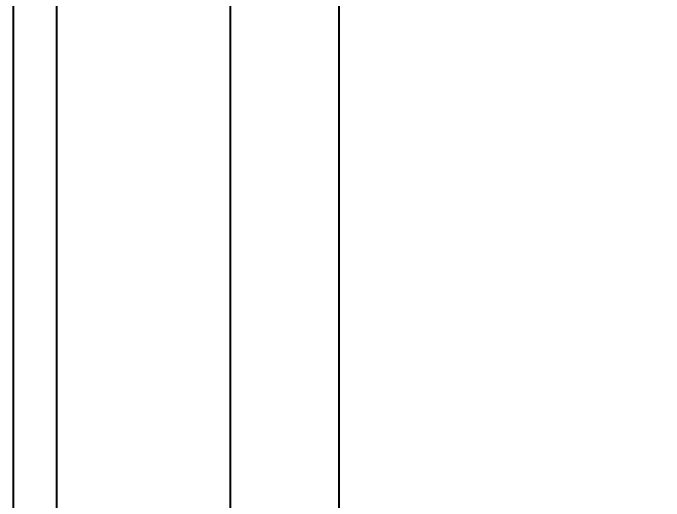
# Model space of a CAD drawing. Header units: inches. Extents: x 1.6 to 15.1, y -0.1 to 9.4.
# Drawn here: x 12.094 to 12.842, y 2.948 to 3.509 of the extents above; entities that cross this region are included whole.
import ezdxf

# ---------------------------------------------------------------- set-up
doc = ezdxf.new("R2010")
doc.units = ezdxf.units.IN
doc.header["$MEASUREMENT"] = 0
doc.layers.add('Delrin', color=18, linetype='Continuous')
doc.layers.add('Dimensions', color=12, linetype='Continuous')
doc.styles.get("Standard").update_dxf_attribs({"font": 'arial.ttf'})
doc.dimstyles.new('tenths', dxfattribs={"dimtxt": 0.18, "dimasz": 0.18, "dimexe": 0.18, "dimexo": 0.1625, "dimgap": 0.09, "dimtad": 0, "dimtih": 1, "dimtoh": 1, "dimzin": 0, "dimdsep": 46, "dimtxsty": 'Standard', "dimcen": 0.09, "dimadec": 0, "dimazin": 0, "dimtol": 1, "dimtp": 0.01, "dimtm": 0.01, "dimtfac": 1, "dimtofl": 0, "dimtmove": 0, "dimatfit": 3, "dimfxl": 1, "dimtolj": 1, "dimtzin": 0, "dimarcsym": 0})

# ---------------------------------------------------------------- blocks, each defined once
blk = doc.blocks.new('*D28')
at = {"layer": 'Defpoints', "color": 0}
for p in [(12.34353, 4.76041), (12.34353, 2.74736), (13.33406, 2.74736)]:
    blk.add_point(p, dxfattribs=at)
at = {"layer": 'Dimensions', "color": 0, "lineweight": -2}
for p, q in [((12.50603, 4.76041), (13.51406, 4.76041)), ((13.33406, 4.58041), (13.33406, 3.93579)), ((13.33406, 2.92736), (13.33406, 3.57198)), ((12.50603, 2.74736), (13.51406, 2.74736))]:
    blk.add_line(p, q, dxfattribs=at)
at = {"layer": 'Dimensions', "color": 0}
for points in [[(13.30406, 4.58041), (13.36406, 4.58041), (13.33406, 4.76041)], [(13.30406, 2.92736), (13.36406, 2.92736), (13.33406, 2.74736)]]:
    blk.add_solid(points, dxfattribs=at)
at = {"layer": 'Dimensions', "color": 0, "insert": (13.33406, 3.75389), "char_height": 0.18, "attachment_point": 5}
blk.add_mtext('\\A1;2.01±0.01', dxfattribs=at)
blk = doc.blocks.new('*D29')
at = {"layer": 'Defpoints', "color": 0}
for p in [(12.46853, 5.19841), (12.46853, 1.89936), (14.48629, 1.89936)]:
    blk.add_point(p, dxfattribs=at)
at = {"layer": 'Dimensions', "color": 0, "lineweight": -2}
for p, q in [((12.63103, 5.19841), (14.66629, 5.19841)), ((14.48629, 5.01841), (14.48629, 3.73085)), ((14.48629, 2.07936), (14.48629, 3.36692)), ((12.63103, 1.89936), (14.66629, 1.89936))]:
    blk.add_line(p, q, dxfattribs=at)
at = {"layer": 'Dimensions', "color": 0}
for points in [[(14.45629, 5.01841), (14.51629, 5.01841), (14.48629, 5.19841)], [(14.45629, 2.07936), (14.51629, 2.07936), (14.48629, 1.89936)]]:
    blk.add_solid(points, dxfattribs=at)
at = {"layer": 'Dimensions', "color": 0, "insert": (14.48629, 3.54889), "char_height": 0.18, "attachment_point": 5}
blk.add_mtext('\\A1;3.30±0.01', dxfattribs=at)

msp = doc.modelspace()

# ---------------------------------------------------------------- linework, layer by layer
at = {"layer": 'Delrin'}
for p, q in [((12.09353, 4.76041), (12.09353, 2.33736)), ((12.46853, 4.76041), (12.46853, 2.33736)), ((12.14353, 4.63541), (12.14353, 2.46236)), ((12.34353, 4.35041), (12.34353, 2.74736))]:
    msp.add_line(p, q, dxfattribs=at)

# ---------------------------------------------------------------- dimensions: what is measured, and where the dimension line sits
at = {"layer": 'Dimensions'}
for base, p1, p2, picture, middle in [((14.48629, 1.89936), (12.46853, 5.19841), (12.46853, 1.89936), '*D29', (14.48629, 3.54889)), ((13.33406, 2.74736), (12.34353, 4.76041), (12.34353, 2.74736), '*D28', (13.33406, 3.75389))]:
    dim = msp.add_linear_dim(base=base, p1=p1, p2=p2, angle=90, dimstyle='tenths', dxfattribs=at)
    dim.commit()
    dim.dimension.update_dxf_attribs({"geometry": picture, "text_midpoint": middle})

doc.saveas('drawing.dxf')
